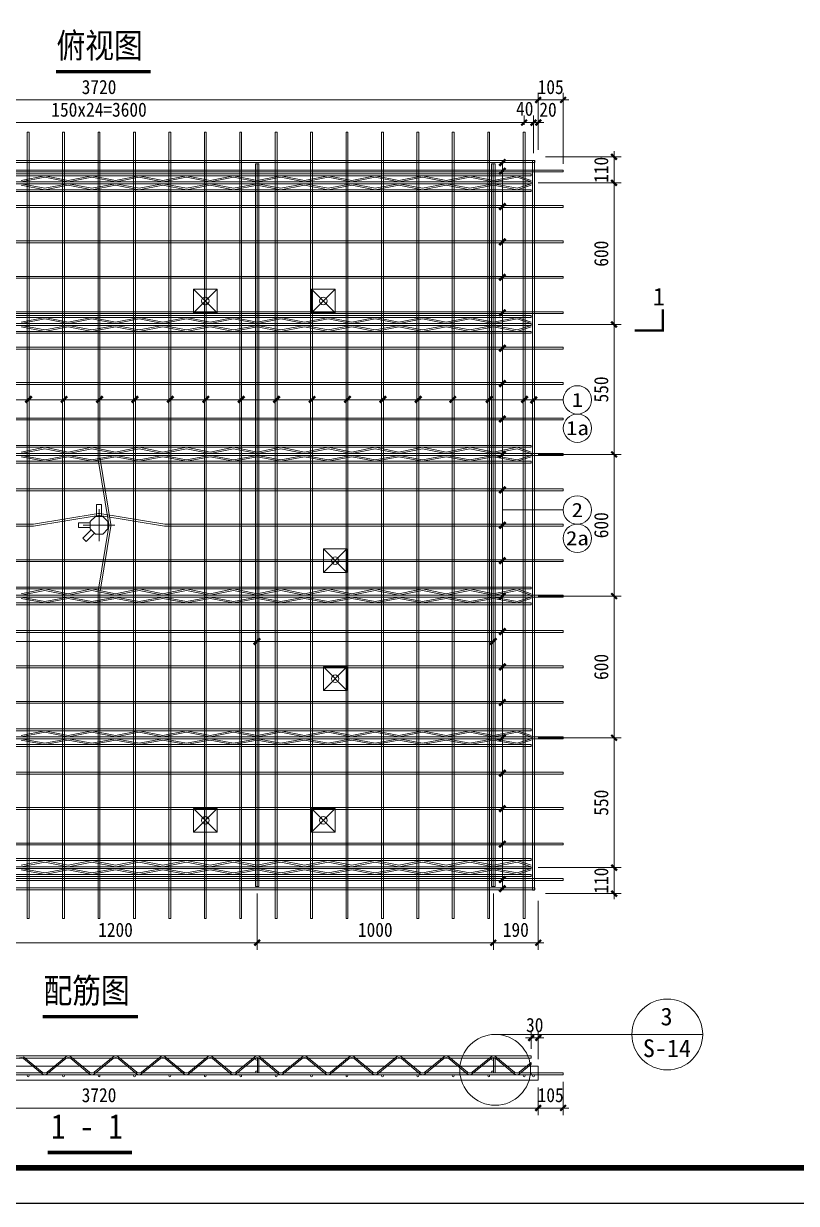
# Model space of a CAD drawing. Header units: millimetres. Extents: x 0 to 28815, y -2 to 20487.
# Drawn here: x 19242 to 22515, y 11574 to 16571 of the extents above; entities that cross this region are included whole.
import ezdxf
from ezdxf.enums import TextEntityAlignment as Align

# ---------------------------------------------------------------- set-up
doc = ezdxf.new("R2010")
doc.units = ezdxf.units.MM
doc.linetypes.add('ACAD_ISO10W100', pattern=[18, 12, -3, 0, -3])
for name, color, linetype in [('DBD6X-1##长度', 4, 'Continuous'), ('EQUIP-照明', 3, 'Continuous'), ('S-DETL-TEXT', 7, 'Continuous'), ('YZ-下划线', 1, 'ACAD_ISO10W100'), ('YZ-标题文字', 2, 'Continuous'), ('YZ-索引图号', 3, 'Continuous'), ('图框2', 1, 'Continuous'), ('图框线', 7, 'Continuous'), ('桁架', 4, 'Continuous'), ('钢筋', 7, 'Continuous')]:
    doc.layers.add(name, color=color, linetype=linetype)
for name, color, linetype, lineweight in [('PUB_DIM', 3, 'Continuous', 15), ('YG-标注', 151, 'Continuous', 15), ('YZ-符号', 96, 'Continuous', 9), ('墙板支撑', 7, 'Continuous', 15), ('文字标注', 7, 'Continuous', 15), ('轮廓线', 2, 'Continuous', 13)]:
    doc.layers.add(name, color=color, linetype=linetype, lineweight=lineweight)
doc.styles.add('YG-样式 2', font='simhei.ttf')
doc.styles.add('YZ-样式 1', font='simhei.ttf', dxfattribs={"width": 0.85})
doc.styles.add('YZ-样式 2', font='simhei.ttf', dxfattribs={"width": 0.9})
doc.dimstyles.new('YZ-30', dxfattribs={"dimscale": 30, "dimtxt": 2, "dimasz": 0.8, "dimexe": 1, "dimexo": 1, "dimgap": 0.8, "dimtad": 1, "dimdec": 0, "dimzin": 1, "dimdsep": 46, "dimtxsty": 'YZ-样式 2', "dimblk": 'ARCHTICK', "dimcen": 250, "dimdle": 0.8, "dimclrd": 151, "dimclre": 151, "dimclrt": 7, "dimazin": 0, "dimtfac": 1, "dimtdec": 0, "dimtix": 1, "dimtmove": 2, "dimatfit": 2, "dimldrblk": 'ARCHTICK', "dimfxl": 1, "dimlwd": 9, "dimlwe": 9, "dimarcsym": 0})

# ---------------------------------------------------------------- blocks, each defined once
blk = doc.blocks.new('_ArchTick')
at = {"color": 0, "linetype": 'ByBlock', "const_width": 0.4}
blk.add_lwpolyline([(-0.5, -0.5), (0.5, 0.5)], dxfattribs=at)
blk = doc.blocks.new('*D546')
at = {"layer": 'DBD6X-1##长度', "color": 151, "lineweight": 9, "ltscale": 30, "transparency": 16777216}
for p, q in [((17677.6, 16247.4), (21445.6, 16247.4)), ((17701.6, 16036.3), (17701.6, 16277.4)), ((21421.6, 16036.3), (21421.6, 16277.4))]:
    blk.add_line(p, q, dxfattribs=at)
at = {"layer": 'Defpoints', "color": 0, "ltscale": 30, "transparency": 16777216}
for p in [(21421.6, 16247.4), (17701.6, 16006.3), (21421.6, 16006.3)]:
    blk.add_point(p, dxfattribs=at)
at = {"layer": 'DBD6X-1##长度', "color": 151, "lineweight": 9, "ltscale": 30, "transparency": 16777216, "xscale": 24, "yscale": 24, "zscale": 24, "rotation": 180}
blk.add_blockref('_ArchTick', (17701.6, 16247.4), dxfattribs=at)
at = {"layer": 'DBD6X-1##长度', "color": 151, "lineweight": 9, "ltscale": 30, "transparency": 16777216, "xscale": 24, "yscale": 24, "zscale": 24}
blk.add_blockref('_ArchTick', (21421.6, 16247.4), dxfattribs=at)
at = {"layer": 'DBD6X-1##长度', "color": 7, "lineweight": 9, "ltscale": 30, "transparency": 16777216, "insert": (19561.6, 16301.7), "char_height": 60, "attachment_point": 5, "style": 'YZ-样式 2'}
blk.add_mtext('3720', dxfattribs=at)
blk = doc.blocks.new('*D547')
at = {"layer": 'Defpoints', "color": 0, "ltscale": 30, "transparency": 16777216}
for p in [(21526.6, 16247.4), (21421.6, 16006.3), (21526.6, 15946.3)]:
    blk.add_point(p, dxfattribs=at)
at = {"layer": '钢筋', "color": 151, "lineweight": 9, "ltscale": 30, "transparency": 16777216}
for p, q in [((21421.6, 16247.4), (21397.6, 16247.4)), ((21421.6, 16036.3), (21421.6, 16277.4)), ((21421.6, 16247.4), (21526.6, 16247.4)), ((21526.6, 15976.3), (21526.6, 16277.4)), ((21526.6, 16247.4), (21550.6, 16247.4))]:
    blk.add_line(p, q, dxfattribs=at)
at = {"layer": '钢筋', "color": 151, "lineweight": 9, "ltscale": 30, "transparency": 16777216, "xscale": 24, "yscale": 24, "zscale": 24}
blk.add_blockref('_ArchTick', (21421.6, 16247.4), dxfattribs=at)
at = {"layer": '钢筋', "color": 151, "lineweight": 9, "ltscale": 30, "transparency": 16777216, "xscale": 24, "yscale": 24, "zscale": 24, "rotation": 180}
blk.add_blockref('_ArchTick', (21526.6, 16247.4), dxfattribs=at)
at = {"layer": '钢筋', "color": 7, "ltscale": 30, "transparency": 16777216, "insert": (21474.1, 16301.7), "char_height": 60, "attachment_point": 5, "style": 'YZ-样式 2'}
blk.add_mtext('105', dxfattribs=at)
blk = doc.blocks.new('*D548')
at = {"layer": 'Defpoints', "color": 0, "ltscale": 30, "transparency": 16777216}
for p in [(21401.6, 16151.6), (21361.6, 16111.3), (21401.6, 15991.3)]:
    blk.add_point(p, dxfattribs=at)
at = {"layer": '钢筋', "color": 151, "lineweight": 9, "ltscale": 30, "transparency": 16777216}
for p, q in [((21361.6, 16151.6), (21337.6, 16151.6)), ((21361.6, 16141.3), (21361.6, 16181.6)), ((21361.6, 16151.6), (21401.6, 16151.6)), ((21401.6, 16021.3), (21401.6, 16181.6)), ((21401.6, 16151.6), (21425.6, 16151.6))]:
    blk.add_line(p, q, dxfattribs=at)
at = {"layer": '钢筋', "color": 151, "lineweight": 9, "ltscale": 30, "transparency": 16777216, "xscale": 24, "yscale": 24, "zscale": 24}
blk.add_blockref('_ArchTick', (21361.6, 16151.6), dxfattribs=at)
at = {"layer": '钢筋', "color": 151, "lineweight": 9, "ltscale": 30, "transparency": 16777216, "xscale": 24, "yscale": 24, "zscale": 24, "rotation": 180}
blk.add_blockref('_ArchTick', (21401.6, 16151.6), dxfattribs=at)
at = {"layer": '钢筋', "color": 7, "ltscale": 30, "transparency": 16777216, "insert": (21364.2, 16209.6), "char_height": 60, "attachment_point": 5, "style": 'YZ-样式 2'}
blk.add_mtext('40', dxfattribs=at)
blk = doc.blocks.new('*D549')
at = {"layer": 'Defpoints', "color": 0, "ltscale": 30, "transparency": 16777216}
for p in [(21361.6, 16151.6), (17761.6, 16111.3), (21361.6, 16111.3)]:
    blk.add_point(p, dxfattribs=at)
at = {"layer": '钢筋', "color": 151, "lineweight": 9, "ltscale": 30, "transparency": 16777216}
for p, q in [((17737.6, 16151.6), (21385.6, 16151.6)), ((17761.6, 16141.3), (17761.6, 16181.6)), ((21361.6, 16141.3), (21361.6, 16181.6))]:
    blk.add_line(p, q, dxfattribs=at)
at = {"layer": '钢筋', "color": 151, "lineweight": 9, "ltscale": 30, "transparency": 16777216, "xscale": 24, "yscale": 24, "zscale": 24, "rotation": 180}
blk.add_blockref('_ArchTick', (17761.6, 16151.6), dxfattribs=at)
at = {"layer": '钢筋', "color": 151, "lineweight": 9, "ltscale": 30, "transparency": 16777216, "xscale": 24, "yscale": 24, "zscale": 24}
blk.add_blockref('_ArchTick', (21361.6, 16151.6), dxfattribs=at)
at = {"layer": '钢筋', "color": 7, "ltscale": 30, "transparency": 16777216, "insert": (19561.6, 16205.9), "char_height": 60, "attachment_point": 5, "style": 'YZ-样式 2'}
blk.add_mtext('150x24=3600', dxfattribs=at)
blk = doc.blocks.new('*D550')
at = {"layer": 'Defpoints', "color": 0, "ltscale": 30, "transparency": 16777216}
for p in [(21391.6, 15896.3), (21391.6, 15296.3), (21742.7, 15296.3)]:
    blk.add_point(p, dxfattribs=at)
at = {"layer": 'YG-标注', "color": 151, "lineweight": 9, "ltscale": 30, "transparency": 16777216}
for p, q in [((21421.6, 15896.3), (21772.7, 15896.3)), ((21742.7, 15920.3), (21742.7, 15272.3)), ((21421.6, 15296.3), (21772.7, 15296.3))]:
    blk.add_line(p, q, dxfattribs=at)
at = {"layer": 'YG-标注', "color": 151, "lineweight": 9, "ltscale": 30, "transparency": 16777216, "xscale": 24, "yscale": 24, "zscale": 24}
for p, rotation in [((21742.7, 15896.3), 90), ((21742.7, 15296.3), 270)]:
    blk.add_blockref('_ArchTick', p, dxfattribs=dict(at, rotation=rotation))
at = {"layer": 'YG-标注', "color": 7, "lineweight": 9, "ltscale": 30, "transparency": 16777216, "insert": (21688.4, 15596.3), "char_height": 60, "attachment_point": 5, "rotation": 90, "style": 'YZ-样式 2'}
blk.add_mtext('600', dxfattribs=at)
blk = doc.blocks.new('*D551')
at = {"layer": 'Defpoints', "color": 0, "ltscale": 30, "transparency": 16777216}
for p in [(21391.6, 12996.3), (21742.7, 12996.3), (21421.6, 12886.3)]:
    blk.add_point(p, dxfattribs=at)
at = {"layer": '钢筋', "color": 151, "lineweight": 9, "ltscale": 30, "transparency": 16777216}
for p, q in [((21421.6, 12996.3), (21772.7, 12996.3)), ((21742.7, 12996.3), (21742.7, 13020.3)), ((21742.7, 12886.3), (21742.7, 12996.3)), ((21451.6, 12886.3), (21772.7, 12886.3)), ((21742.7, 12886.3), (21742.7, 12862.3))]:
    blk.add_line(p, q, dxfattribs=at)
at = {"layer": '钢筋', "color": 151, "lineweight": 9, "ltscale": 30, "transparency": 16777216, "xscale": 24, "yscale": 24, "zscale": 24}
for p, rotation in [((21742.7, 12996.3), 270), ((21742.7, 12886.3), 90)]:
    blk.add_blockref('_ArchTick', p, dxfattribs=dict(at, rotation=rotation))
at = {"layer": '钢筋', "color": 7, "ltscale": 30, "transparency": 16777216, "insert": (21688.4, 12941.3), "char_height": 60, "attachment_point": 5, "rotation": 90, "style": 'YZ-样式 2'}
blk.add_mtext('110', dxfattribs=at)
blk = doc.blocks.new('*D552')
at = {"layer": 'Defpoints', "color": 0, "ltscale": 30, "transparency": 16777216}
for p in [(21391.6, 14746.3), (21391.6, 14146.3), (21742.7, 14146.3)]:
    blk.add_point(p, dxfattribs=at)
at = {"layer": '钢筋', "color": 151, "lineweight": 9, "ltscale": 30, "transparency": 16777216}
for p, q in [((21421.6, 14746.3), (21772.7, 14746.3)), ((21742.7, 14770.3), (21742.7, 14122.3)), ((21421.6, 14146.3), (21772.7, 14146.3))]:
    blk.add_line(p, q, dxfattribs=at)
at = {"layer": '钢筋', "color": 151, "lineweight": 9, "ltscale": 30, "transparency": 16777216, "xscale": 24, "yscale": 24, "zscale": 24}
for p, rotation in [((21742.7, 14746.3), 90), ((21742.7, 14146.3), 270)]:
    blk.add_blockref('_ArchTick', p, dxfattribs=dict(at, rotation=rotation))
at = {"layer": '钢筋', "color": 7, "ltscale": 30, "transparency": 16777216, "insert": (21688.4, 14446.3), "char_height": 60, "attachment_point": 5, "rotation": 90, "style": 'YZ-样式 2'}
blk.add_mtext('600', dxfattribs=at)
blk = doc.blocks.new('*D553')
at = {"layer": 'Defpoints', "color": 0, "ltscale": 30, "transparency": 16777216}
for p in [(21391.6, 14146.3), (21391.6, 13546.3), (21742.7, 13546.3)]:
    blk.add_point(p, dxfattribs=at)
at = {"layer": '钢筋', "color": 151, "lineweight": 9, "ltscale": 30, "transparency": 16777216}
for p, q in [((21421.6, 14146.3), (21772.7, 14146.3)), ((21742.7, 14170.3), (21742.7, 13522.3)), ((21421.6, 13546.3), (21772.7, 13546.3))]:
    blk.add_line(p, q, dxfattribs=at)
at = {"layer": '钢筋', "color": 151, "lineweight": 9, "ltscale": 30, "transparency": 16777216, "xscale": 24, "yscale": 24, "zscale": 24}
for p, rotation in [((21742.7, 14146.3), 90), ((21742.7, 13546.3), 270)]:
    blk.add_blockref('_ArchTick', p, dxfattribs=dict(at, rotation=rotation))
at = {"layer": '钢筋', "color": 7, "ltscale": 30, "transparency": 16777216, "insert": (21688.4, 13846.3), "char_height": 60, "attachment_point": 5, "rotation": 90, "style": 'YZ-样式 2'}
blk.add_mtext('600', dxfattribs=at)
blk = doc.blocks.new('*D554')
at = {"layer": 'Defpoints', "color": 0, "ltscale": 30, "transparency": 16777216}
for p in [(21391.6, 13546.3), (21391.6, 12996.3), (21742.7, 12996.3)]:
    blk.add_point(p, dxfattribs=at)
at = {"layer": '钢筋', "color": 151, "lineweight": 9, "ltscale": 30, "transparency": 16777216}
for p, q in [((21421.6, 13546.3), (21772.7, 13546.3)), ((21742.7, 13570.3), (21742.7, 12972.3)), ((21421.6, 12996.3), (21772.7, 12996.3))]:
    blk.add_line(p, q, dxfattribs=at)
at = {"layer": '钢筋', "color": 151, "lineweight": 9, "ltscale": 30, "transparency": 16777216, "xscale": 24, "yscale": 24, "zscale": 24}
for p, rotation in [((21742.7, 13546.3), 90), ((21742.7, 12996.3), 270)]:
    blk.add_blockref('_ArchTick', p, dxfattribs=dict(at, rotation=rotation))
at = {"layer": '钢筋', "color": 7, "ltscale": 30, "transparency": 16777216, "insert": (21688.4, 13271.3), "char_height": 60, "attachment_point": 5, "rotation": 90, "style": 'YZ-样式 2'}
blk.add_mtext('550', dxfattribs=at)
blk = doc.blocks.new('*D555')
at = {"layer": 'Defpoints', "color": 0, "ltscale": 30, "transparency": 16777216}
for p in [(21421.6, 16006.3), (21742.7, 16006.3), (21391.6, 15896.3)]:
    blk.add_point(p, dxfattribs=at)
at = {"layer": '钢筋', "color": 151, "lineweight": 9, "ltscale": 30, "transparency": 16777216}
for p, q in [((21451.6, 16006.3), (21772.7, 16006.3)), ((21742.7, 16006.3), (21742.7, 16030.3)), ((21742.7, 15896.3), (21742.7, 16006.3)), ((21421.6, 15896.3), (21772.7, 15896.3)), ((21742.7, 15896.3), (21742.7, 15872.3))]:
    blk.add_line(p, q, dxfattribs=at)
at = {"layer": '钢筋', "color": 151, "lineweight": 9, "ltscale": 30, "transparency": 16777216, "xscale": 24, "yscale": 24, "zscale": 24}
for p, rotation in [((21742.7, 16006.3), 270), ((21742.7, 15896.3), 90)]:
    blk.add_blockref('_ArchTick', p, dxfattribs=dict(at, rotation=rotation))
at = {"layer": '钢筋', "color": 7, "ltscale": 30, "transparency": 16777216, "insert": (21688.4, 15951.3), "char_height": 60, "attachment_point": 5, "rotation": 90, "style": 'YZ-样式 2'}
blk.add_mtext('110', dxfattribs=at)
blk = doc.blocks.new('A$C7C4453D7')
at = {"color": 3, "lineweight": 15, "xscale": -80, "yscale": 80, "zscale": 80, "rotation": 180}
blk.add_blockref('_ArchTick', (0, 0), dxfattribs=at)
blk = doc.blocks.new('*D559')
at = {"layer": 'Defpoints', "color": 0, "ltscale": 30, "transparency": 16777216}
for p in [(21421.6, 16151.6), (21401.6, 15991.3), (21421.6, 16006.3)]:
    blk.add_point(p, dxfattribs=at)
at = {"layer": '钢筋', "color": 151, "lineweight": 9, "ltscale": 30, "transparency": 16777216}
for p, q in [((21401.6, 16151.6), (21377.6, 16151.6)), ((21401.6, 16021.3), (21401.6, 16181.6)), ((21401.6, 16151.6), (21421.6, 16151.6)), ((21421.6, 16036.3), (21421.6, 16181.6)), ((21421.6, 16151.6), (21445.6, 16151.6))]:
    blk.add_line(p, q, dxfattribs=at)
at = {"layer": '钢筋', "color": 151, "lineweight": 9, "ltscale": 30, "transparency": 16777216, "xscale": 24, "yscale": 24, "zscale": 24}
blk.add_blockref('_ArchTick', (21401.6, 16151.6), dxfattribs=at)
at = {"layer": '钢筋', "color": 151, "lineweight": 9, "ltscale": 30, "transparency": 16777216, "xscale": 24, "yscale": 24, "zscale": 24, "rotation": 180}
blk.add_blockref('_ArchTick', (21421.6, 16151.6), dxfattribs=at)
at = {"layer": '钢筋', "color": 7, "ltscale": 30, "transparency": 16777216, "insert": (21462.9, 16205.9), "char_height": 60, "attachment_point": 5, "style": 'YZ-样式 2'}
blk.add_mtext('20', dxfattribs=at)
blk = doc.blocks.new('A$C04E44E2E')
at = {"layer": '桁架', "color": 4, "lineweight": 9}
for p, q in [((-3660, 38), (0, 38)), ((0, 30), (-3660, 30)), ((-3660, 4), (0, 4)), ((-2060, 30), (-2160, 10)), ((-2159.1, 4), (-2060, 23.7)), ((-1960, 10), (-2060, 30)), ((-2060, 23.7), (-1960.9, 4)), ((-1960.9, 4), (-1959.3, 4)), ((-1860, 30), (-1960, 10)), ((-1959.3, 4), (-1860, 23.7)), ((-1760, 10), (-1860, 30)), ((-1860, 23.7), (-1760.9, 4)), ((-1760.9, 4), (-1759.1, 4)), ((-1660, 30), (-1760, 10)), ((-1759.1, 4), (-1660, 23.7)), ((-1560, 10), (-1660, 30)), ((-1660, 23.7), (-1560.9, 4)), ((-1560.9, 4), (-1559.1, 4)), ((-1460, 30), (-1560, 10)), ((-1559.1, 4), (-1460, 23.7)), ((-1360, 10), (-1460, 30)), ((-1460, 23.7), (-1360.9, 4)), ((-1360.9, 4), (-1359.1, 4)), ((-1260, 30), (-1360, 10)), ((-1359.1, 4), (-1260, 23.7)), ((-1160, 10), (-1260, 30)), ((-1260, 23.7), (-1160.9, 4)), ((-1160.9, 4), (-1159.1, 4)), ((-1160.9, 4), (-1159.3, 4)), ((-1060, 30), (-1160, 10)), ((-1159.1, 4), (-1060, 23.7)), ((-960, 10), (-1060, 30)), ((-1060, 23.7), (-960.9, 4)), ((-960.9, 4), (-959.1, 4)), ((-960.9, 4), (-959.1, 4)), ((-960.9, 4), (-959.3, 4)), ((-860, 30), (-960, 10)), ((-959.1, 4), (-860, 23.7)), ((-760, 10), (-860, 30)), ((-860, 23.7), (-760.9, 4)), ((-760.9, 4), (-759.1, 4)), ((-660, 30), (-760, 10)), ((-759.1, 4), (-660, 23.7)), ((-560, 10), (-660, 30)), ((-660, 23.7), (-560.9, 4)), ((-560.9, 4), (-559.1, 4)), ((-460, 30), (-560, 10)), ((-559.1, 4), (-460, 23.7)), ((-360, 10), (-460, 30)), ((-460, 23.7), (-360.9, 4)), ((-360.9, 4), (-359.1, 4)), ((-260, 30), (-360, 10)), ((-359.1, 4), (-260, 23.7)), ((-160, 10), (-260, 30)), ((-260, 23.7), (-160.9, 4)), ((-160.9, 4), (-159.1, 4)), ((-60, 30), (-160, 10)), ((-159.1, 4), (-60, 23.7)), ((0.2, 10), (-60, 30)), ((-60, 23.7), (-0.7, 4)), ((0, 38), (0, 30)), ((0, 4), (0, -4)), ((0, -4), (-3660, -4)), ((0, -29), (-3660, -29)), ((-3660, -37), (0, -37)), ((-2060, -29), (-2160, -10)), ((-2159.1, -4), (-2060, -22.7)), ((-2060, -22.7), (-1960.9, -4)), ((-1960, -10), (-2060, -29)), ((-1960.9, -4), (-1959.3, -4)), ((-1860, -29), (-1960, -10)), ((-1959.3, -4), (-1860, -22.7)), ((-1860, -22.7), (-1760.9, -4)), ((-1760, -10), (-1860, -29)), ((-1760.9, -4), (-1759.1, -4)), ((-1660, -29), (-1760, -10)), ((-1759.1, -4), (-1660, -22.7)), ((-1660, -22.7), (-1560.9, -4)), ((-1560, -10), (-1660, -29)), ((-1560.9, -4), (-1559.1, -4)), ((-1460, -29), (-1560, -10)), ((-1559.1, -4), (-1460, -22.7)), ((-1460, -22.7), (-1360.9, -4)), ((-1360, -10), (-1460, -29)), ((-1360.9, -4), (-1359.1, -4)), ((-1260, -29), (-1360, -10)), ((-1359.1, -4), (-1260, -22.7)), ((-1260, -22.7), (-1160.9, -4)), ((-1160, -10), (-1260, -29)), ((-1160.9, -4), (-1159.1, -4)), ((-1160.9, -4), (-1159.3, -4)), ((-1060, -29), (-1160, -10)), ((-1159.1, -4), (-1060, -22.7)), ((-1060, -22.7), (-960.9, -4)), ((-960, -10), (-1060, -29)), ((-960.9, -4), (-959.1, -4)), ((-960.9, -4), (-959.1, -4)), ((-960.9, -4), (-959.3, -4)), ((-860, -29), (-960, -10)), ((-959.1, -4), (-860, -22.7)), ((-860, -22.7), (-760.9, -4)), ((-760, -10), (-860, -29)), ((-760.9, -4), (-759.1, -4)), ((-660, -29), (-760, -10)), ((-759.1, -4), (-660, -22.7)), ((-660, -22.7), (-560.9, -4)), ((-560, -10), (-660, -29)), ((-560.9, -4), (-559.1, -4)), ((-460, -29), (-560, -10)), ((-559.1, -4), (-460, -22.7)), ((-460, -22.7), (-360.9, -4)), ((-360, -10), (-460, -29)), ((-360.9, -4), (-359.1, -4)), ((-260, -29), (-360, -10)), ((-359.1, -4), (-260, -22.7)), ((-260, -22.7), (-160.9, -4)), ((-160, -10), (-260, -29)), ((-160.9, -4), (-159.1, -4)), ((-60, -29), (-160, -10)), ((-159.1, -4), (-60, -22.7)), ((-60, -22.7), (-0.7, -4)), ((0.2, -10), (-60, -29)), ((0, -37), (0, -29))]:
    blk.add_line(p, q, dxfattribs=at)
blk = doc.blocks.new('*D560')
at = {"layer": 'Defpoints', "color": 0, "ltscale": 30, "transparency": 16777216}
for p in [(21391.6, 15296.3), (21742.7, 15296.3), (21391.6, 14746.3)]:
    blk.add_point(p, dxfattribs=at)
at = {"layer": 'YG-标注', "color": 151, "lineweight": 9, "ltscale": 30, "transparency": 16777216}
for p, q in [((21421.6, 15296.3), (21772.7, 15296.3)), ((21742.7, 14722.3), (21742.7, 15320.3)), ((21421.6, 14746.3), (21772.7, 14746.3))]:
    blk.add_line(p, q, dxfattribs=at)
at = {"layer": 'YG-标注', "color": 151, "lineweight": 9, "ltscale": 30, "transparency": 16777216, "xscale": 24, "yscale": 24, "zscale": 24}
for p, rotation in [((21742.7, 15296.3), 90), ((21742.7, 14746.3), 270)]:
    blk.add_blockref('_ArchTick', p, dxfattribs=dict(at, rotation=rotation))
at = {"layer": 'YG-标注', "color": 7, "ltscale": 30, "transparency": 16777216, "insert": (21688.4, 15021.3), "char_height": 60, "attachment_point": 5, "rotation": 90, "style": 'YZ-样式 2'}
blk.add_mtext('550', dxfattribs=at)
blk = doc.blocks.new('A$C0ABE7B75')
at = {"layer": '钢筋', "color": 4, "lineweight": 13}
for points in [[(-7.3, 0), (7.2, 0), (7.2, 3000), (7.2, 3060), (-7.3, 3060)], [(-7.3, 3060), (-7.3, 3060), (-7.3, 0)], [(-0.8, 3060), (-0.8, 3000), (-0.8, 0)]]:
    blk.add_lwpolyline(points, dxfattribs=at)
blk = doc.blocks.new('*D579')
at = {"layer": 'Defpoints', "color": 0, "ltscale": 30, "transparency": 16777216}
for p in [(19031.4, 12916.3), (20231.4, 12916.3), (20231.4, 12678.4)]:
    blk.add_point(p, dxfattribs=at)
at = {"layer": 'YG-标注', "color": 151, "lineweight": 9, "ltscale": 30, "transparency": 16777216}
for p, q in [((19031.4, 12886.3), (19031.4, 12648.4)), ((20231.4, 12886.3), (20231.4, 12648.4)), ((19007.4, 12678.4), (20255.4, 12678.4))]:
    blk.add_line(p, q, dxfattribs=at)
at = {"layer": 'YG-标注', "color": 151, "lineweight": 9, "ltscale": 30, "transparency": 16777216, "xscale": 24, "yscale": 24, "zscale": 24, "rotation": 180}
blk.add_blockref('_ArchTick', (19031.4, 12678.4), dxfattribs=at)
at = {"layer": 'YG-标注', "color": 151, "lineweight": 9, "ltscale": 30, "transparency": 16777216, "xscale": 24, "yscale": 24, "zscale": 24}
blk.add_blockref('_ArchTick', (20231.4, 12678.4), dxfattribs=at)
at = {"layer": 'YG-标注', "color": 7, "ltscale": 30, "transparency": 16777216, "insert": (19631.4, 12732.7), "char_height": 60, "attachment_point": 5, "style": 'YZ-样式 2'}
blk.add_mtext('1200', dxfattribs=at)
blk = doc.blocks.new('*D580')
at = {"layer": 'Defpoints', "color": 0, "ltscale": 30, "transparency": 16777216}
for p in [(20231.4, 12916.3), (21231.4, 12916.3), (21231.4, 12678.4)]:
    blk.add_point(p, dxfattribs=at)
at = {"layer": 'YG-标注', "color": 151, "lineweight": 9, "ltscale": 30, "transparency": 16777216}
for p, q in [((20231.4, 12886.3), (20231.4, 12648.4)), ((21231.4, 12886.3), (21231.4, 12648.4)), ((20207.4, 12678.4), (21255.4, 12678.4))]:
    blk.add_line(p, q, dxfattribs=at)
at = {"layer": 'YG-标注', "color": 151, "lineweight": 9, "ltscale": 30, "transparency": 16777216, "xscale": 24, "yscale": 24, "zscale": 24, "rotation": 180}
blk.add_blockref('_ArchTick', (20231.4, 12678.4), dxfattribs=at)
at = {"layer": 'YG-标注', "color": 151, "lineweight": 9, "ltscale": 30, "transparency": 16777216, "xscale": 24, "yscale": 24, "zscale": 24}
blk.add_blockref('_ArchTick', (21231.4, 12678.4), dxfattribs=at)
at = {"layer": 'YG-标注', "color": 7, "ltscale": 30, "transparency": 16777216, "insert": (20731.4, 12732.7), "char_height": 60, "attachment_point": 5, "style": 'YZ-样式 2'}
blk.add_mtext('1000', dxfattribs=at)
blk = doc.blocks.new('*D581')
at = {"layer": 'Defpoints', "color": 0, "ltscale": 30, "transparency": 16777216}
for p in [(21231.4, 12916.3), (21421.6, 12886.3), (21421.6, 12678.4)]:
    blk.add_point(p, dxfattribs=at)
at = {"layer": 'YG-标注', "color": 151, "lineweight": 9, "ltscale": 30, "transparency": 16777216}
for p, q in [((21231.4, 12886.3), (21231.4, 12648.4)), ((21421.6, 12856.3), (21421.6, 12648.4)), ((21207.4, 12678.4), (21445.6, 12678.4))]:
    blk.add_line(p, q, dxfattribs=at)
at = {"layer": 'YG-标注', "color": 151, "lineweight": 9, "ltscale": 30, "transparency": 16777216, "xscale": 24, "yscale": 24, "zscale": 24, "rotation": 180}
blk.add_blockref('_ArchTick', (21231.4, 12678.4), dxfattribs=at)
at = {"layer": 'YG-标注', "color": 151, "lineweight": 9, "ltscale": 30, "transparency": 16777216, "xscale": 24, "yscale": 24, "zscale": 24}
blk.add_blockref('_ArchTick', (21421.6, 12678.4), dxfattribs=at)
at = {"layer": 'YG-标注', "color": 7, "ltscale": 30, "transparency": 16777216, "insert": (21326.5, 12732.7), "char_height": 60, "attachment_point": 5, "style": 'YZ-样式 2'}
blk.add_mtext('190', dxfattribs=at)
blk = doc.blocks.new('*D590')
at = {"layer": 'Defpoints', "color": 0, "ltscale": 30, "transparency": 16777216}
for p in [(17701.6, 12095.9), (21421.6, 12095.9), (21421.6, 11978.4)]:
    blk.add_point(p, dxfattribs=at)
at = {"layer": 'YG-标注', "color": 151, "lineweight": 9, "ltscale": 30, "transparency": 16777216}
for p, q in [((17701.6, 12065.9), (17701.6, 11948.4)), ((21421.6, 12065.9), (21421.6, 11948.4)), ((17677.6, 11978.4), (21445.6, 11978.4))]:
    blk.add_line(p, q, dxfattribs=at)
at = {"layer": 'YG-标注', "color": 151, "lineweight": 9, "ltscale": 30, "transparency": 16777216, "xscale": 24, "yscale": 24, "zscale": 24, "rotation": 180}
blk.add_blockref('_ArchTick', (17701.6, 11978.4), dxfattribs=at)
at = {"layer": 'YG-标注', "color": 151, "lineweight": 9, "ltscale": 30, "transparency": 16777216, "xscale": 24, "yscale": 24, "zscale": 24}
blk.add_blockref('_ArchTick', (21421.6, 11978.4), dxfattribs=at)
at = {"layer": 'YG-标注', "color": 7, "lineweight": 9, "ltscale": 30, "transparency": 16777216, "insert": (19561.6, 12032.7), "char_height": 60, "attachment_point": 5, "style": 'YZ-样式 2'}
blk.add_mtext('3720', dxfattribs=at)
blk = doc.blocks.new('*D591')
at = {"layer": 'Defpoints', "color": 0, "ltscale": 30, "transparency": 16777216}
for p in [(21421.6, 12095.9), (21526.6, 12118.9), (21526.6, 11978.4)]:
    blk.add_point(p, dxfattribs=at)
at = {"layer": 'YG-标注', "color": 151, "lineweight": 9, "ltscale": 30, "transparency": 16777216}
for p, q in [((21421.6, 12065.9), (21421.6, 11948.4)), ((21526.6, 12088.9), (21526.6, 11948.4)), ((21421.6, 11978.4), (21397.6, 11978.4)), ((21421.6, 11978.4), (21526.6, 11978.4)), ((21526.6, 11978.4), (21550.6, 11978.4))]:
    blk.add_line(p, q, dxfattribs=at)
at = {"layer": 'YG-标注', "color": 151, "lineweight": 9, "ltscale": 30, "transparency": 16777216, "xscale": 24, "yscale": 24, "zscale": 24}
blk.add_blockref('_ArchTick', (21421.6, 11978.4), dxfattribs=at)
at = {"layer": 'YG-标注', "color": 151, "lineweight": 9, "ltscale": 30, "transparency": 16777216, "xscale": 24, "yscale": 24, "zscale": 24, "rotation": 180}
blk.add_blockref('_ArchTick', (21526.6, 11978.4), dxfattribs=at)
at = {"layer": 'YG-标注', "color": 7, "lineweight": 9, "ltscale": 30, "transparency": 16777216, "insert": (21474.1, 12032.7), "char_height": 60, "attachment_point": 5, "style": 'YZ-样式 2'}
blk.add_mtext('105', dxfattribs=at)
blk = doc.blocks.new('*D592')
at = {"layer": 'Defpoints', "color": 0, "ltscale": 30, "transparency": 16777216}
for p in [(21391.6, 12275.3), (21391.6, 12199), (21421.6, 12155.9)]:
    blk.add_point(p, dxfattribs=at)
at = {"layer": 'YG-标注', "color": 151, "lineweight": 9, "ltscale": 30, "transparency": 16777216}
for p, q in [((21391.6, 12229), (21391.6, 12305.3)), ((21421.6, 12185.9), (21421.6, 12305.3)), ((21391.6, 12275.3), (21367.6, 12275.3)), ((21421.6, 12275.3), (21391.6, 12275.3)), ((21421.6, 12275.3), (21445.6, 12275.3))]:
    blk.add_line(p, q, dxfattribs=at)
at = {"layer": 'YG-标注', "color": 151, "lineweight": 9, "ltscale": 30, "transparency": 16777216, "xscale": 24, "yscale": 24, "zscale": 24}
blk.add_blockref('_ArchTick', (21391.6, 12275.3), dxfattribs=at)
at = {"layer": 'YG-标注', "color": 151, "lineweight": 9, "ltscale": 30, "transparency": 16777216, "xscale": 24, "yscale": 24, "zscale": 24, "rotation": 180}
blk.add_blockref('_ArchTick', (21421.6, 12275.3), dxfattribs=at)
at = {"layer": 'YG-标注', "color": 7, "lineweight": 9, "ltscale": 30, "transparency": 16777216, "insert": (21406.6, 12329.6), "char_height": 60, "attachment_point": 5, "style": 'YZ-样式 2'}
blk.add_mtext('30', dxfattribs=at)
blk = doc.blocks.new('A$C184909A8')
at = {"layer": '桁架', "color": 4, "lineweight": 9}
for p, q in [((-6.5, 0), (-6.5, -62.1)), ((0, 0), (0, -62.1))]:
    blk.add_line(p, q, dxfattribs=at)
for centre in [(-10.5, -4), (-10.5, -58.1)]:
    blk.add_circle(centre, 4, dxfattribs=at)
blk = doc.blocks.new('A$C6C6A476D')
at = {"layer": '墙板支撑', "color": 6, "ltscale": 30}
for p, q in [((50, 50), (-50, -50)), ((-50, 50), (50, -50))]:
    blk.add_line(p, q, dxfattribs=at)
blk.add_lwpolyline([(-50, 50), (50, 50), (50, -50), (-50, -50)], close=True, dxfattribs=at)
blk.add_circle((0, 0), 16, dxfattribs=at)
blk = doc.blocks.new('A$C35D967A2')
at = {"layer": '墙板支撑', "color": 0, "ltscale": 30}
for p in [(50, 50), (550, 50)]:
    blk.add_blockref('A$C6C6A476D', p, dxfattribs=at)

msp = doc.modelspace()

# ---------------------------------------------------------------- linework, layer by layer
at = {"layer": 'EQUIP-照明', "color": 2, "lineweight": 15}
for p, q in [((19561.6, 14378.8), (19561.6, 14513.8)), ((19629.1, 14446.3), (19494.1, 14446.3))]:
    msp.add_line(p, q, dxfattribs=at)
for points in [[(19571.6, 14533.8), (19571.6, 14483.8), (19551.6, 14483.8), (19551.6, 14533.8)], [(19474.1, 14456.3), (19524.1, 14456.3), (19524.1, 14436.3), (19474.1, 14436.3)], [(19599.1, 14461.8), (19577.2, 14483.8), (19546.1, 14483.8), (19524.1, 14461.8), (19524.1, 14430.7), (19546.1, 14408.8), (19577.2, 14408.8), (19599.1, 14430.7)], [(19506.8, 14377.3), (19542.2, 14412.7), (19528, 14426.8), (19492.7, 14391.5)]]:
    msp.add_lwpolyline(points, close=True, dxfattribs=at)
at = {"layer": 'PUB_DIM', "color": 1, "const_width": 9}
msp.add_lwpolyline([(21949.3, 15361.2), (21949.3, 15271.2), (21829.3, 15271.2)], dxfattribs=at)
at = {"layer": 'YZ-下划线', "color": 1, "linetype": 'ByBlock', "const_width": 15}
for points in [[(19379.5, 16367.2), (19780.1, 16367.2)], [(19322.3, 12365), (19726.7, 12365)], [(19344.7, 11790), (19701.6, 11790)]]:
    msp.add_lwpolyline(points, dxfattribs=at)
at = {"layer": 'YZ-符号', "color": 3, "lineweight": 13}
for p, q in [((21270.2, 15990.3), (21270.2, 12902.3)), ((17727.6, 14977.3), (21527.5, 14977.3)), ((21270.2, 14511), (21527.1, 14511))]:
    msp.add_line(p, q, dxfattribs=at)
at = {"layer": 'YZ-符号', "color": 3}
msp.add_line((21230.6, 13954.4), (17566.2, 13954.4), dxfattribs=at)
at = {"layer": 'YZ-符号', "color": 1, "lineweight": 13, "ltscale": 100}
msp.add_line((21232.7, 12289.9), (21817.9, 12289.9), dxfattribs=at)
at = {"layer": 'YZ-符号', "color": 1, "ltscale": 100}
msp.add_line((22117.9, 12289.9), (21817.9, 12289.9), dxfattribs=at)
at = {"layer": 'YZ-符号', "color": 3}
for centre in [(21587.5, 14977.3), (21587.5, 14857.3), (21587.1, 14511), (21587.1, 14391)]:
    msp.add_circle(centre, 60, dxfattribs=at)
at = {"layer": 'YZ-符号', "color": 1, "ltscale": 100}
for centre in [(21967.9, 12289.9), (21239.3, 12140)]:
    msp.add_circle(centre, 150, dxfattribs=at)
at = {"layer": '图框2', "color": 1}
msp.add_lwpolyline([(16214.7, 11574.4), (16214.7, 20484.4), (28814.7, 20484.4), (28814.7, 11574.4)], close=True, dxfattribs=at)
at = {"layer": '图框线', "const_width": 24}
msp.add_lwpolyline([(16514.7, 20334.4), (28664.7, 20334.4), (28664.7, 11724.4), (16514.7, 11724.4)], close=True, dxfattribs=at)
at = {"layer": '桁架', "color": 4, "lineweight": 9}
for p, q in [((17731.6, 12199), (21391.6, 12199)), ((19242.2, 12195.2), (19321.4, 12129.7)), ((19421.5, 12195.4), (19341.4, 12129.7)), ((19442.2, 12195.2), (19521.4, 12129.7)), ((19621.5, 12195.4), (19541.4, 12129.7)), ((19642.2, 12195.2), (19721.4, 12129.7)), ((19821.5, 12195.4), (19741.4, 12129.7)), ((19842.2, 12195.2), (19921.4, 12129.7)), ((20021.5, 12195.4), (19941.4, 12129.7)), ((20042.2, 12195.2), (20121.4, 12129.7)), ((20221.5, 12195.4), (20141.4, 12129.7)), ((20242.2, 12195.2), (20321.4, 12129.7)), ((20421.5, 12195.4), (20341.4, 12129.7)), ((20442.2, 12195.2), (20521.4, 12129.7)), ((20621.5, 12195.4), (20541.4, 12129.7)), ((20642.2, 12195.2), (20721.4, 12129.7)), ((20821.5, 12195.4), (20741.4, 12129.7)), ((20842.2, 12195.2), (20921.4, 12129.7)), ((21021.5, 12195.4), (20941.4, 12129.7)), ((21042.2, 12195.2), (21121.4, 12129.7)), ((21221.5, 12195.4), (21141.4, 12129.7)), ((21242.2, 12195.2), (21321.4, 12129.7)), ((21391.6, 12189), (21391.6, 12199)), ((21391.6, 12189), (17731.6, 12189)), ((19242.2, 12187.9), (19321.6, 12122.3)), ((19421.5, 12188), (19342, 12122.5)), ((19442.2, 12187.9), (19521.6, 12122.3)), ((19621.5, 12188), (19542, 12122.5)), ((19642.2, 12187.9), (19721.6, 12122.3)), ((19821.5, 12188), (19742, 12122.5)), ((19842.2, 12187.9), (19921.6, 12122.3)), ((20021.5, 12188), (19942, 12122.5)), ((20042.2, 12187.9), (20121.6, 12122.3)), ((20221.5, 12188), (20142, 12122.5)), ((20242.2, 12187.9), (20321.6, 12122.3)), ((20421.5, 12188), (20342, 12122.5)), ((20442.2, 12187.9), (20521.6, 12122.3)), ((20621.5, 12188), (20542, 12122.5)), ((20642.2, 12187.9), (20721.6, 12122.3)), ((20821.5, 12188), (20742, 12122.5)), ((20842.2, 12187.9), (20921.6, 12122.3)), ((21021.5, 12188), (20942, 12122.5)), ((21042.2, 12187.9), (21121.6, 12122.3)), ((21221.5, 12188), (21142, 12122.5)), ((21242.2, 12187.9), (21321.6, 12122.3)), ((21391.6, 12170.8), (21341.4, 12129.7)), ((21391.6, 12163.4), (21342, 12122.5)), ((21391.6, 12170.8), (21391.6, 12163.4)), ((17731.6, 12126.9), (21391.6, 12126.9)), ((21391.6, 12118.9), (17731.6, 12118.9)), ((21391.6, 12126.9), (21391.6, 12118.9))]:
    msp.add_line(p, q, dxfattribs=at)
for centre, radius, start, end in [((19231.8, 12175.1), 16.5, 50.8447, 128.6685), ((19431.8, 12182.7), 16.2, 50.127, 128.9467), ((19431.8, 12175.1), 16.5, 50.8447, 128.6685), ((19631.8, 12182.7), 16.2, 50.127, 128.9467), ((19631.8, 12175.1), 16.5, 50.8447, 128.6685), ((19831.8, 12182.7), 16.2, 50.127, 128.9467), ((19831.8, 12175.1), 16.5, 50.8447, 128.6685), ((20031.8, 12182.7), 16.2, 50.127, 128.9467), ((20031.8, 12175.1), 16.5, 50.8447, 128.6685), ((20231.8, 12182.7), 16.2, 50.127, 128.9467), ((20231.8, 12175.1), 16.5, 50.8447, 128.6685), ((20431.8, 12182.7), 16.2, 50.127, 128.9467), ((20431.8, 12175.1), 16.5, 50.8447, 128.6685), ((20631.8, 12182.7), 16.2, 50.127, 128.9467), ((20631.8, 12175.1), 16.5, 50.8447, 128.6685), ((20831.8, 12182.7), 16.2, 50.127, 128.9467), ((20831.8, 12175.1), 16.5, 50.8447, 128.6685), ((21031.8, 12182.7), 16.2, 50.127, 128.9467), ((21031.8, 12175.1), 16.5, 50.8447, 128.6685), ((21231.8, 12182.7), 16.2, 50.127, 128.9467), ((21231.8, 12175.1), 16.5, 50.8447, 128.6685), ((19331.5, 12142.8), 16.5, 232.4949, 308.5712), ((19331.7, 12135.4), 16.5, 232.5315, 308.6383), ((19531.5, 12142.8), 16.5, 232.4949, 308.5712), ((19531.7, 12135.4), 16.5, 232.5315, 308.6383), ((19731.5, 12142.8), 16.5, 232.4949, 308.5712), ((19731.7, 12135.4), 16.5, 232.5315, 308.6383), ((19931.5, 12142.8), 16.5, 232.4949, 308.5712), ((19931.7, 12135.4), 16.5, 232.5315, 308.6383), ((20131.5, 12142.8), 16.5, 232.4949, 308.5712), ((20131.7, 12135.4), 16.5, 232.5315, 308.6383), ((20331.5, 12142.8), 16.5, 232.4949, 308.5712), ((20331.7, 12135.4), 16.5, 232.5315, 308.6383), ((20531.5, 12142.8), 16.5, 232.4949, 308.5712), ((20531.7, 12135.4), 16.5, 232.5315, 308.6383), ((20731.5, 12142.8), 16.5, 232.4949, 308.5712), ((20731.7, 12135.4), 16.5, 232.5315, 308.6383), ((20931.5, 12142.8), 16.5, 232.4949, 308.5712), ((20931.7, 12135.4), 16.5, 232.5315, 308.6383), ((21131.5, 12142.8), 16.5, 232.4949, 308.5712), ((21131.7, 12135.4), 16.5, 232.5315, 308.6383), ((21331.5, 12142.8), 16.5, 232.4949, 308.5712), ((21331.7, 12135.4), 16.5, 232.5315, 308.6383)]:
    msp.add_arc(centre, radius, start, end, dxfattribs=at)
at = {"layer": '轮廓线', "color": 2, "lineweight": 30, "const_width": 0.05}
msp.add_lwpolyline([(21421.6, 16006.3), (21421.6, 12886.3), (17701.6, 12886.3), (17701.6, 16006.3)], close=True, dxfattribs=at)
at = {"layer": '轮廓线', "color": 2, "lineweight": 9}
msp.add_lwpolyline([(17701.6, 12095.9), (21421.6, 12095.9), (21421.6, 12155.9), (20621.6, 12155.9), (17701.6, 12155.9), (17701.6, 12155.9)], close=True, dxfattribs=at)
at = {"layer": '钢筋', "color": 5, "lineweight": 13}
for points in [[(19265.6, 16006.3), (19265.6, 16111.3), (19257.6, 16111.3), (19257.6, 16006.3), (19257.6, 12781.3), (19265.6, 12781.3)], [(19415.6, 16006.3), (19415.6, 16111.3), (19407.6, 16111.3), (19407.6, 16006.3), (19407.6, 12781.3), (19415.6, 12781.3)], [(19715.6, 16006.3), (19715.6, 16111.3), (19707.6, 16111.3), (19707.6, 16006.3), (19707.6, 12781.3), (19715.6, 12781.3)], [(19857.6, 16006.3), (19857.6, 16111.3), (19865.6, 16111.3), (19865.6, 16006.3), (19865.6, 12781.3), (19857.6, 12781.3)], [(20007.6, 16006.3), (20007.6, 16111.3), (20015.6, 16111.3), (20015.6, 16006.3), (20015.6, 12781.3), (20007.6, 12781.3)], [(20157.6, 16006.3), (20157.6, 16111.3), (20165.6, 16111.3), (20165.6, 16006.3), (20165.6, 12781.3), (20157.6, 12781.3)], [(20307.6, 16006.3), (20307.6, 16111.3), (20315.6, 16111.3), (20315.6, 16006.3), (20315.6, 12781.3), (20307.6, 12781.3)], [(20457.6, 16006.3), (20457.6, 16111.3), (20465.6, 16111.3), (20465.6, 16006.3), (20465.6, 12781.3), (20457.6, 12781.3)], [(20607.6, 16006.3), (20607.6, 16111.3), (20615.6, 16111.3), (20615.6, 16006.3), (20615.6, 12781.3), (20607.6, 12781.3)], [(20757.6, 16006.3), (20757.6, 16111.3), (20765.6, 16111.3), (20765.6, 16006.3), (20765.6, 12781.3), (20757.6, 12781.3)], [(20907.6, 16006.3), (20907.6, 16111.3), (20915.6, 16111.3), (20915.6, 16006.3), (20915.6, 12781.3), (20907.6, 12781.3)], [(21057.6, 16006.3), (21057.6, 16111.3), (21065.6, 16111.3), (21065.6, 16006.3), (21065.6, 12781.3), (21057.6, 12781.3)], [(21207.6, 16006.3), (21207.6, 16111.3), (21215.6, 16111.3), (21215.6, 16006.3), (21215.6, 12781.3), (21207.6, 12781.3)], [(21357.6, 16006.3), (21357.6, 16111.3), (21365.6, 16111.3), (21365.6, 16006.3), (21365.6, 12781.3), (21357.6, 12781.3)], [(21397.6, 15991.3), (21397.6, 15991.3), (21405.6, 15991.3), (21405.6, 15991.3), (21405.6, 12901.3), (21397.6, 12901.3)]]:
    msp.add_lwpolyline(points, close=True, dxfattribs=at)
msp.add_lwpolyline([(19565.9, 14166.6), (19612, 14443, 0.082763), (19612, 14449.6), (19565.9, 14726, -0.041311), (19565.6, 14729.2), (19565.6, 16006.3), (19565.6, 16111.3), (19557.6, 16111.3), (19557.6, 16006.3), (19557.6, 14728.6, 0.041311), (19557.9, 14725.3), (19603.8, 14449.6, -0.082763), (19603.8, 14443), (19557.9, 14167.2, 0.041311), (19557.6, 14164), (19557.6, 12781.3), (19565.6, 12781.3), (19565.6, 14163.3, -0.041311)], format="xyb", close=True, dxfattribs=at)
at = {"layer": '钢筋', "color": 1, "lineweight": 13}
msp.add_lwpolyline([(17716.6, 15982.3), (21406.6, 15982.3), (21406.6, 15990.3), (17716.6, 15990.3), (17716.6, 15982.3), (17716.6, 15982.3)], dxfattribs=at)
for points in [[(17701.6, 15950.3), (17596.6, 15950.3), (17596.6, 15942.3), (17701.6, 15942.3), (21526.6, 15942.3), (21526.6, 15950.3)], [(17701.6, 15800.3), (17596.6, 15800.3), (17596.6, 15792.3), (17701.6, 15792.3), (21526.6, 15792.3), (21526.6, 15800.3)], [(17701.6, 15650.3), (17596.6, 15650.3), (17596.6, 15642.3), (17701.6, 15642.3), (21526.6, 15642.3), (21526.6, 15650.3)], [(17701.6, 15500.3), (17596.6, 15500.3), (17596.6, 15492.3), (17701.6, 15492.3), (21526.6, 15492.3), (21526.6, 15500.3)], [(17701.6, 15350.3), (17596.6, 15350.3), (17596.6, 15342.3), (17701.6, 15342.3), (21526.6, 15342.3), (21526.6, 15350.3)], [(17701.6, 15200.3), (17596.6, 15200.3), (17596.6, 15192.3), (17701.6, 15192.3), (21526.6, 15192.3), (21526.6, 15200.3)], [(17701.6, 15050.3), (17596.6, 15050.3), (17596.6, 15042.3), (17701.6, 15042.3), (21526.6, 15042.3), (21526.6, 15050.3)], [(17701.6, 14900.3), (17596.6, 14900.3), (17596.6, 14892.3), (17701.6, 14892.3), (21526.6, 14892.3), (21526.6, 14900.3)], [(17701.6, 14750.3), (17596.6, 14750.3), (17596.6, 14742.3), (17701.6, 14742.3), (21526.6, 14742.3), (21526.6, 14750.3)], [(17701.6, 14600.3), (17596.6, 14600.3), (17596.6, 14592.3), (17701.6, 14592.3), (21526.6, 14592.3), (21526.6, 14600.3)], [(17701.6, 14300.3), (17596.6, 14300.3), (17596.6, 14292.3), (17701.6, 14292.3), (21526.6, 14292.3), (21526.6, 14300.3)], [(17701.6, 14150.3), (17596.6, 14150.3), (17596.6, 14142.3), (17701.6, 14142.3), (21526.6, 14142.3), (21526.6, 14150.3)], [(17701.6, 13992.3), (17596.6, 13992.3), (17596.6, 14000.3), (17701.6, 14000.3), (21526.6, 14000.3), (21526.6, 13992.3)], [(17701.6, 13842.3), (17596.6, 13842.3), (17596.6, 13850.3), (17701.6, 13850.3), (21526.6, 13850.3), (21526.6, 13842.3)], [(17701.6, 13692.3), (17596.6, 13692.3), (17596.6, 13700.3), (17701.6, 13700.3), (21526.6, 13700.3), (21526.6, 13692.3)], [(17701.6, 13542.3), (17596.6, 13542.3), (17596.6, 13550.3), (17701.6, 13550.3), (21526.6, 13550.3), (21526.6, 13542.3)], [(17701.6, 13392.3), (17596.6, 13392.3), (17596.6, 13400.3), (17701.6, 13400.3), (21526.6, 13400.3), (21526.6, 13392.3)], [(17701.6, 13242.3), (17596.6, 13242.3), (17596.6, 13250.3), (17701.6, 13250.3), (21526.6, 13250.3), (21526.6, 13242.3)], [(17701.6, 13092.3), (17596.6, 13092.3), (17596.6, 13100.3), (17701.6, 13100.3), (21526.6, 13100.3), (21526.6, 13092.3)], [(17701.6, 12942.3), (17596.6, 12942.3), (17596.6, 12950.3), (17701.6, 12950.3), (21526.6, 12950.3), (21526.6, 12942.3)], [(17716.6, 12902.3), (17716.6, 12902.3), (17716.6, 12910.3), (17716.6, 12910.3), (21406.6, 12910.3), (21406.6, 12902.3)], [(17596.6, 12126.9), (21526.6, 12126.9), (21526.6, 12118.9), (17596.6, 12118.9)]]:
    msp.add_lwpolyline(points, close=True, dxfattribs=at)
for points in [[(19558.3, 14496.3), (19283.6, 14450.5, -0.041311), (19280.3, 14450.3), (17701.6, 14450.3), (17596.6, 14450.3), (17596.6, 14442.3), (17701.6, 14442.3), (19281, 14442.3, 0.041311), (19284.2, 14442.5), (19558.3, 14488.2)], [(19564.9, 14488.2), (19839, 14442.5, 0.041311), (19842.3, 14442.3), (21526.6, 14442.3), (21526.6, 14450.3), (19842.9, 14450.3, -0.041311), (19839.6, 14450.5), (19564.9, 14496.3)]]:
    msp.add_lwpolyline(points, format="xyb", dxfattribs=at)
at = {"layer": '钢筋', "color": 5, "lineweight": 13}
for centre in [(19261.6, 12114.9), (19411.6, 12114.9), (19561.6, 12114.9), (19711.6, 12114.9), (19861.6, 12114.9), (20011.6, 12114.9), (20161.6, 12114.9), (20311.6, 12114.9), (20461.6, 12114.9), (20611.6, 12114.9), (20761.6, 12114.9), (20911.6, 12114.9), (21061.6, 12114.9), (21211.6, 12114.9), (21361.6, 12114.9), (21401.6, 12114.9)]:
    msp.add_circle(centre, 4, dxfattribs=at)
at = {"layer": '钢筋', "color": 1, "lineweight": 13}
for centre in [(19561.6, 14476.6), (19561.6, 14468.5)]:
    msp.add_arc(centre, 20, 80.5377, 99.4623, dxfattribs=at)

# ---------------------------------------------------------------- block references
at = {"layer": 'S-DETL-TEXT', "xscale": -0.3333333333284827, "yscale": 0.3333333333357586, "zscale": 0.3333333333333333}
for p in [(21269.6, 15982.3), (21269.6, 15946), (21269.6, 15796), (21269.6, 15646), (21269.6, 15496), (21269.6, 15346), (21269.6, 15196), (21269.6, 15046), (19263.7, 14979.2), (19413.7, 14979.2), (19563.7, 14979.2), (19713.7, 14979.2), (19863.7, 14979.2), (20013.7, 14979.2), (20163.7, 14979.2), (20313.7, 14979.2), (20463.7, 14979.2), (20613.7, 14979.2), (20763.7, 14979.2), (20913.7, 14979.2), (21059.5, 14979.2), (21213.7, 14979.2), (21363.7, 14979.2), (21402.4, 14977.3), (21269.6, 14896), (21269.6, 14746), (21269.6, 14596), (21269.6, 14446), (21269.6, 14296), (21269.6, 14146), (21269.6, 13996), (21269.6, 13846), (21269.6, 13696), (21269.6, 13546), (21269.6, 13396), (21269.6, 13246), (21269.6, 13096), (21269.6, 12946), (21269.6, 12907.2)]:
    msp.add_blockref('A$C7C4453D7', p, dxfattribs=at)
at = {"layer": 'YG-标注', "color": 0, "ltscale": 30}
for name, p in [('A$C0ABE7B75', (20231.4, 12916.3)), ('A$C0ABE7B75', (21231.4, 12916.3)), ('A$C04E44E2E', (21391.6, 15896.3)), ('A$C04E44E2E', (21391.6, 15296.3)), ('A$C04E44E2E', (21391.6, 14746.3)), ('A$C04E44E2E', (21391.6, 14146.3)), ('A$C04E44E2E', (21391.6, 13546.3)), ('A$C04E44E2E', (21391.6, 12996.3)), ('A$C184909A8', (20238.6, 12189)), ('A$C184909A8', (21238.6, 12189))]:
    msp.add_blockref(name, p, dxfattribs=at)
at = {"layer": 'YZ-符号', "xscale": -0.3333333333284827, "yscale": 0.3333333333357586, "zscale": 0.3333333333333333}
for p in [(20230.6, 13954.4), (21230.6, 13954.4)]:
    msp.add_blockref('A$C7C4453D7', p, dxfattribs=at)
at = {"layer": '墙板支撑', "extrusion": (0, 0, -1), "zscale": -1}
for p in [(-20561.6, 15346.3), (-20561.6, 13146.3)]:
    msp.add_blockref('A$C35D967A2', p, dxfattribs=at)
at = {"layer": '墙板支撑', "xscale": -1, "rotation": 270}
msp.add_blockref('A$C35D967A2', (20511.6, 13746.3), dxfattribs=at)

# ---------------------------------------------------------------- texts
at = {"layer": 'YZ-标题文字', "style": 'YZ-样式 1', "width": 0.85}
for s, p in [('俯视图', (19381.5, 16393.8)), ('配筋图', (19326.5, 12391.6)), ('1 - 1', (19358.5, 11816.6))]:
    msp.add_text(s, height=105, dxfattribs=at).set_placement(p, align=Align.BOTTOM_LEFT)
at = {"layer": 'YZ-标题文字', "style": 'YZ-样式 1', "width": 1.176}
for s, p in [('1', (21587.5, 14977.3)), ('1a', (21587.5, 14857.3)), ('2', (21587.1, 14511)), ('2a', (21587.1, 14391))]:
    msp.add_text(s, height=60, dxfattribs=at).set_placement(p, align=Align.MIDDLE)
at = {"layer": 'YZ-索引图号', "color": 3, "ltscale": 100}
for s, style, p in [('3', 'YZ-样式 1', (21964.8, 12328.3)), ('S-14', 'YZ-样式 2', (21966.5, 12194))]:
    msp.add_text(s, height=75, dxfattribs=dict(at, style=style)).set_placement(p, align=Align.CENTER)
at = {"layer": '文字标注', "style": 'YG-样式 2'}
msp.add_text('1', height=75, dxfattribs=at).set_placement((21932.6, 15377), align=Align.CENTER)

# ---------------------------------------------------------------- dimensions: what is measured, and where the dimension line sits
at = {"layer": 'DBD6X-1##长度', "color": 0, "lineweight": 9, "ltscale": 30}
dim = msp.add_linear_dim(base=(21421.6, 16247.4), p1=(17701.6, 16006.3), p2=(21421.6, 16006.3), dimstyle='YZ-30', dxfattribs=at)
dim.commit()
dim.dimension.update_dxf_attribs({"geometry": '*D546', "text_midpoint": (19561.6, 16301.7)})
at = {"layer": 'YG-标注', "color": 0, "lineweight": 9, "ltscale": 30}
dim = msp.add_linear_dim(base=(21742.7, 15296.3), p1=(21391.6, 15896.3), p2=(21391.6, 15296.3), angle=90, dimstyle='YZ-30', dxfattribs=at)
dim.commit()
dim.dimension.update_dxf_attribs({"geometry": '*D550', "text_midpoint": (21688.4, 15596.3)})
at = {"layer": 'YG-标注', "color": 0, "ltscale": 30}
dim = msp.add_linear_dim(base=(21742.7, 15296.3), p1=(21391.6, 14746.3), p2=(21391.6, 15296.3), angle=90, dimstyle='YZ-30', dxfattribs=at)
dim.commit()
dim.dimension.update_dxf_attribs({"geometry": '*D560', "text_midpoint": (21688.4, 15021.3)})
for base, p1, p2, picture, middle in [((20231.4, 12678.4), (19031.4, 12916.3), (20231.4, 12916.3), '*D579', (19631.4, 12732.7)), ((21231.4, 12678.4), (20231.4, 12916.3), (21231.4, 12916.3), '*D580', (20731.4, 12732.7)), ((21421.6, 12678.4), (21231.4, 12916.3), (21421.6, 12886.3), '*D581', (21326.5, 12732.7))]:
    dim = msp.add_linear_dim(base=base, p1=p1, p2=p2, dimstyle='YZ-30', dxfattribs=at)
    dim.commit()
    dim.dimension.update_dxf_attribs({"geometry": picture, "text_midpoint": middle})
at = {"layer": 'YG-标注', "color": 0, "lineweight": 9, "ltscale": 30}
for base, p1, p2, picture, middle in [((21391.6, 12275.3), (21421.6, 12155.9), (21391.6, 12199), '*D592', (21406.6, 12329.6)), ((21421.6, 11978.4), (17701.6, 12095.9), (21421.6, 12095.9), '*D590', (19561.6, 12032.7)), ((21526.6, 11978.4), (21421.6, 12095.9), (21526.6, 12118.9), '*D591', (21474.1, 12032.7))]:
    dim = msp.add_linear_dim(base=base, p1=p1, p2=p2, dimstyle='YZ-30', dxfattribs=at)
    dim.commit()
    dim.dimension.update_dxf_attribs({"geometry": picture, "text_midpoint": middle})
at = {"layer": '钢筋', "color": 0, "ltscale": 30}
dim = msp.add_linear_dim(base=(21526.6, 16247.4), p1=(21421.6, 16006.3), p2=(21526.6, 15946.3), dimstyle='YZ-30', dxfattribs=at)
dim.commit()
dim.dimension.update_dxf_attribs({"geometry": '*D547', "text_midpoint": (21474.1, 16301.7)})
dim = msp.add_linear_dim(base=(21361.6, 16151.6), p1=(17761.6, 16111.3), p2=(21361.6, 16111.3), text='150x24=<>', dimstyle='YZ-30', dxfattribs=at)
dim.commit()
dim.dimension.update_dxf_attribs({"geometry": '*D549', "text_midpoint": (19561.6, 16205.9)})
for base, p1, p2, picture, middle in [((21401.6, 16151.6), (21361.6, 16111.3), (21401.6, 15991.3), '*D548', (21364.2, 16209.6)), ((21421.6, 16151.6), (21401.6, 15991.3), (21421.6, 16006.3), '*D559', (21462.9, 16205.9))]:
    dim = msp.add_linear_dim(base=base, p1=p1, p2=p2, dimstyle='YZ-30', dxfattribs=at)
    dim.commit()
    dim.dimension.update_dxf_attribs({"geometry": picture, "text_midpoint": middle, "dimtype": 160})
for base, p1, p2, picture, middle in [((21742.7, 16006.3), (21391.6, 15896.3), (21421.6, 16006.3), '*D555', (21688.4, 15951.3)), ((21742.7, 14146.3), (21391.6, 14746.3), (21391.6, 14146.3), '*D552', (21688.4, 14446.3)), ((21742.7, 13546.3), (21391.6, 14146.3), (21391.6, 13546.3), '*D553', (21688.4, 13846.3)), ((21742.7, 12996.3), (21391.6, 13546.3), (21391.6, 12996.3), '*D554', (21688.4, 13271.3)), ((21742.7, 12996.3), (21421.6, 12886.3), (21391.6, 12996.3), '*D551', (21688.4, 12941.3))]:
    dim = msp.add_linear_dim(base=base, p1=p1, p2=p2, angle=90, dimstyle='YZ-30', dxfattribs=at)
    dim.commit()
    dim.dimension.update_dxf_attribs({"geometry": picture, "text_midpoint": middle})

doc.saveas('drawing.dxf')
